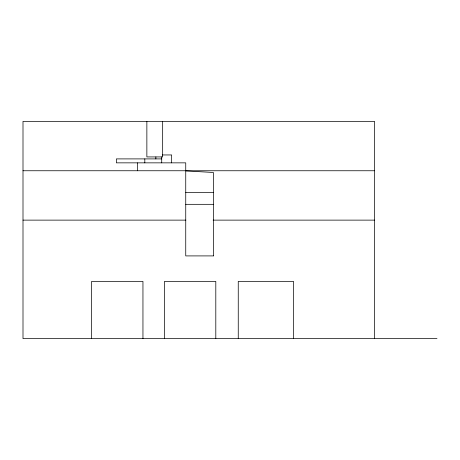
<?xml version="1.0" encoding="UTF-8"?>
<svg xmlns="http://www.w3.org/2000/svg" width="460" height="460" viewBox="0 0 460 460"><rect width="100%" height="100%" fill="white"/><g stroke="black" fill="none" stroke-linecap="round" stroke-linejoin="round"><path stroke-width="0.69" d="M162.397 154.951L171.66 154.951L171.66 162.852M161.719 158.901L116.374 158.901L116.374 162.852L185.742 162.852L185.742 170.752M23 170.752L374.549 170.752M185.742 192.475L213.388 192.475M185.742 204.326L213.388 204.326M23 220.127L185.857 220.127M213.124 220.127L374.549 220.127M437 338.623L23 338.623L23 121.377L374.549 121.377L374.549 338.623M293.555 338.623L293.555 281.411L238.257 281.411L238.257 338.623M215.803 338.623L215.803 281.411L164.456 281.411L164.456 338.623M162.662 121.377L162.662 156.923L146.861 156.923L146.861 121.377M161.719 156.923L161.719 162.852M155.859 156.923L155.859 158.901M144.814 158.901L144.814 162.852M142.951 338.623L142.951 281.411L91.603 281.411L91.603 338.623M137.551 162.852L137.551 170.752M213.388 255.909L185.742 255.909L185.742 170.924L213.388 172.483L213.388 255.909"/></g></svg>
